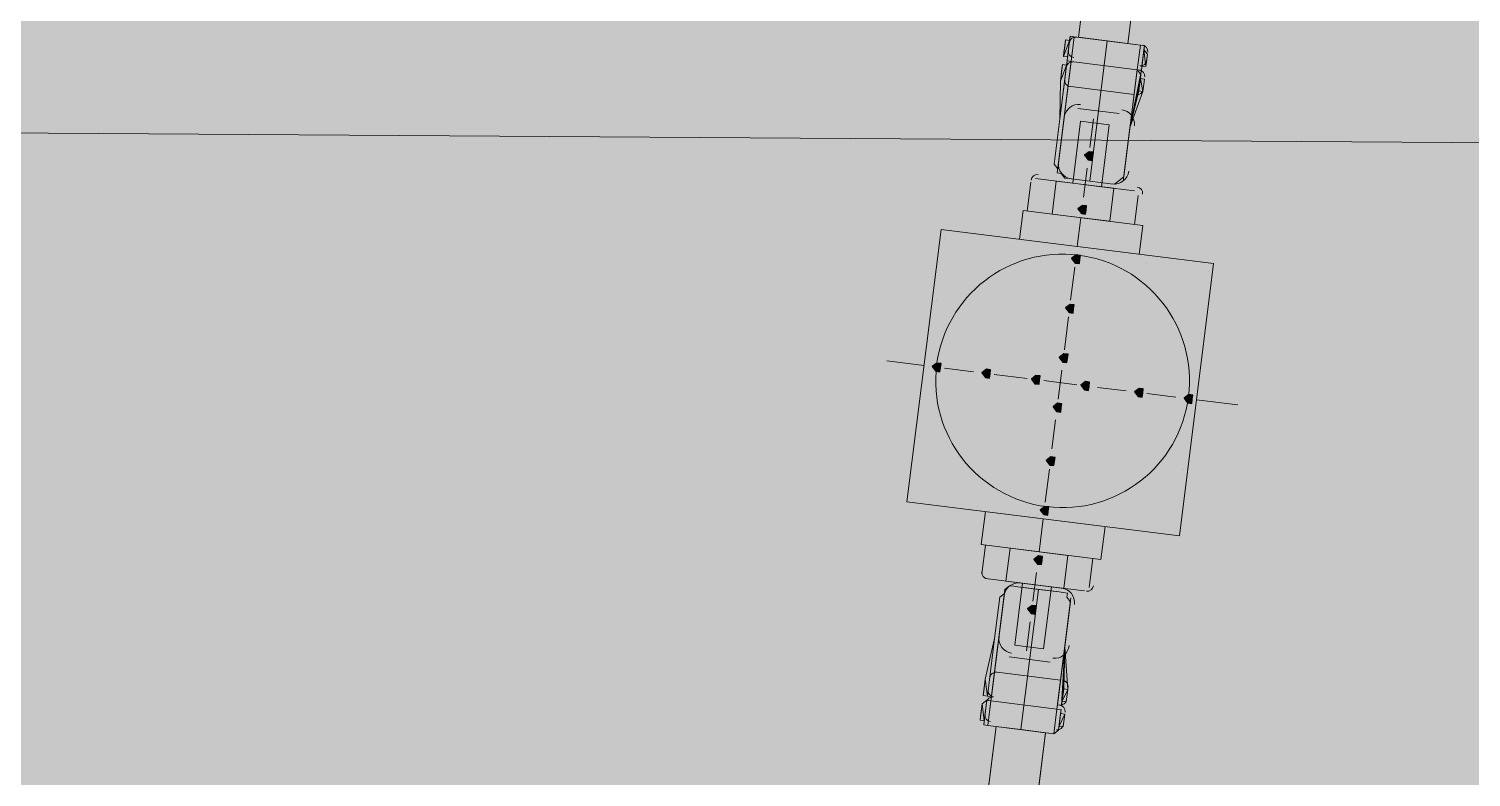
# Model space of a CAD drawing. Header units: metres. Extents: x -4 to 509425, y 7549 to 4732445.
# Drawn here: x 476042.056 to 476044.991, y 4719730.053 to 4719731.577 of the extents above; entities that cross this region are included whole.
import ezdxf

# ---------------------------------------------------------------- set-up
doc = ezdxf.new("R2010")
doc.units = ezdxf.units.M
doc.header["$LTSCALE"] = 0.01
doc.header["$MEASUREMENT"] = 0
doc.layers.get('0').update_dxf_attribs({"lineweight": 0})
doc.layers.add('_SUBESTACIÓN', color=1, linetype='Continuous')
doc.layers.add('SUBESTACION LA VID', color=253, linetype='Continuous')

# ---------------------------------------------------------------- blocks, each defined once
blk = doc.blocks.new('A$Cfff6051d')
at = {"layer": 'SUBESTACION LA VID', "transparency": 33554687}
h = blk.add_hatch(color=256, dxfattribs=at)
h.dxf.hatch_style = 2
h.paths.add_polyline_path([(476044.2209, 4719731.3171), (476044.222, 4719731.3255), (476044.2136, 4719731.3265), (476044.2041, 4719731.3192), (476044.2115, 4719731.3097), (476044.2199, 4719731.3087)])
h = blk.add_hatch(color=256, dxfattribs=at)
h.dxf.hatch_style = 2
h.paths.add_polyline_path([(476044.2072, 4719731.2079), (476044.2083, 4719731.2163), (476044.1999, 4719731.2173), (476044.1904, 4719731.21), (476044.1978, 4719731.2005), (476044.2062, 4719731.1995)])
h = blk.add_hatch(color=256, dxfattribs=at)
h.dxf.hatch_style = 2
h.paths.add_polyline_path([(476044.1946, 4719731.1071), (476044.1956, 4719731.1155), (476044.1872, 4719731.1165), (476044.1778, 4719731.1092), (476044.1851, 4719731.0997), (476044.1935, 4719731.0987)])
h = blk.add_hatch(color=256, dxfattribs=at)
h.dxf.hatch_style = 2
h.paths.add_polyline_path([(476044.1819, 4719731.0063), (476044.183, 4719731.0147), (476044.1746, 4719731.0157), (476044.1651, 4719731.0084), (476044.1725, 4719730.9989), (476044.1809, 4719730.9979)])
h = blk.add_hatch(color=256, dxfattribs=at)
h.dxf.hatch_style = 2
h.paths.add_polyline_path([(476043.911, 4719730.8867), (476043.912, 4719730.8951), (476043.9036, 4719730.8961), (476043.8942, 4719730.8888), (476043.9015, 4719730.8793), (476043.9099, 4719730.8783)])
h = blk.add_hatch(color=256, dxfattribs=at)
h.dxf.hatch_style = 2
h.paths.add_polyline_path([(476044.1693, 4719730.9055), (476044.1704, 4719730.9139), (476044.162, 4719730.9149), (476044.1525, 4719730.9076), (476044.1598, 4719730.8981), (476044.1682, 4719730.8971)])
h = blk.add_hatch(color=256, dxfattribs=at)
h.dxf.hatch_style = 2
h.paths.add_polyline_path([(476044.0118, 4719730.874), (476044.0128, 4719730.8824), (476044.0044, 4719730.8835), (476043.995, 4719730.8761), (476044.0023, 4719730.8667), (476044.0107, 4719730.8656)])
h = blk.add_hatch(color=256, dxfattribs=at)
h.dxf.hatch_style = 2
h.paths.add_polyline_path([(476044.1126, 4719730.8614), (476044.1136, 4719730.8698), (476044.1052, 4719730.8708), (476044.0958, 4719730.8635), (476044.1031, 4719730.854), (476044.1115, 4719730.853)])
h = blk.add_hatch(color=256, dxfattribs=at)
h.dxf.hatch_style = 2
h.paths.add_polyline_path([(476044.2134, 4719730.8488), (476044.2144, 4719730.8572), (476044.206, 4719730.8582), (476044.1966, 4719730.8509), (476044.2039, 4719730.8414), (476044.2123, 4719730.8404)])
h = blk.add_hatch(color=256, dxfattribs=at)
h.dxf.hatch_style = 2
h.paths.add_polyline_path([(476044.3226, 4719730.8351), (476044.3236, 4719730.8435), (476044.3152, 4719730.8445), (476044.3058, 4719730.8372), (476044.3131, 4719730.8277), (476044.3215, 4719730.8267)])
h = blk.add_hatch(color=256, dxfattribs=at)
h.dxf.hatch_style = 2
h.paths.add_polyline_path([(476044.4234, 4719730.8224), (476044.4244, 4719730.8308), (476044.416, 4719730.8319), (476044.4066, 4719730.8245), (476044.4139, 4719730.8151), (476044.4223, 4719730.814)])
h = blk.add_hatch(color=256, dxfattribs=at)
h.dxf.hatch_style = 2
h.paths.add_polyline_path([(476044.1567, 4719730.8047), (476044.1577, 4719730.8131), (476044.1493, 4719730.8141), (476044.1399, 4719730.8068), (476044.1472, 4719730.7973), (476044.1556, 4719730.7963)])
h = blk.add_hatch(color=256, dxfattribs=at)
h.dxf.hatch_style = 2
h.paths.add_polyline_path([(476044.143, 4719730.6955), (476044.144, 4719730.7039), (476044.1356, 4719730.7049), (476044.1262, 4719730.6976), (476044.1335, 4719730.6881), (476044.1419, 4719730.6871)])
h = blk.add_hatch(color=256, dxfattribs=at)
h.dxf.hatch_style = 2
h.paths.add_polyline_path([(476044.1303, 4719730.5947), (476044.1314, 4719730.6031), (476044.123, 4719730.6041), (476044.1135, 4719730.5968), (476044.1209, 4719730.5873), (476044.1293, 4719730.5863)])
h = blk.add_hatch(color=256, dxfattribs=at)
h.dxf.hatch_style = 2
h.paths.add_polyline_path([(476044.1177, 4719730.4939), (476044.1187, 4719730.5023), (476044.1103, 4719730.5033), (476044.1009, 4719730.496), (476044.1082, 4719730.4865), (476044.1166, 4719730.4855)])
h = blk.add_hatch(color=256, dxfattribs=at)
h.dxf.hatch_style = 2
h.paths.add_polyline_path([(476044.1051, 4719730.3931), (476044.1061, 4719730.4015), (476044.0977, 4719730.4025), (476044.0883, 4719730.3952), (476044.0956, 4719730.3857), (476044.104, 4719730.3847)])
at = {"layer": 'SUBESTACION LA VID', "lineweight": 15}
for p, q in [((476044.1916, 4719731.5597), (476044.8624, 4719736.9107)), ((476044.2924, 4719731.547), (476044.9632, 4719736.898)), ((476044.1622, 4719731.5292), (476044.1643, 4719731.546)), ((476044.1832, 4719731.5607), (476044.3176, 4719731.5439)), ((476044.1769, 4719731.5103), (476044.3113, 4719731.4935)), ((476044.3113, 4719731.4935), (476044.1769, 4719731.5103)), ((476044.3323, 4719731.525), (476044.3302, 4719731.5082)), ((476044.1548, 4719731.4704), (476044.158, 4719731.4956)), ((476044.1537, 4719731.3938), (476044.1548, 4719731.4704)), ((476044.305, 4719731.4431), (476044.1705, 4719731.4599)), ((476044.2965, 4719731.3759), (476044.3228, 4719731.4494)), ((476044.326, 4719731.4746), (476044.3228, 4719731.4494)), ((476044.1421, 4719731.3014), (476044.1537, 4719731.3938)), ((476044.1905, 4719731.4148), (476044.2745, 4719731.4042)), ((476044.222, 4719731.3937), (476044.2146, 4719731.3349)), ((476044.2965, 4719731.3759), (476044.2849, 4719731.2835)), ((476044.1043, 4719731.272), (476044.1799, 4719731.2625)), ((476044.2566, 4719731.2614), (476044.1726, 4719731.272)), ((476044.2093, 4719731.2929), (476044.202, 4719731.2341)), ((476044.0875, 4719731.2058), (476044.0949, 4719731.2646)), ((476044.1799, 4719731.2625), (476044.2387, 4719731.2551)), ((476044.2387, 4719731.2551), (476044.3059, 4719731.2467)), ((476044.3059, 4719731.1784), (476044.3133, 4719731.2372)), ((476044.0717, 4719731.1481), (476044.0791, 4719731.2069)), ((476044.0791, 4719731.2069), (476044.3227, 4719731.1763)), ((476044.1967, 4719731.1921), (476044.1893, 4719731.1333)), ((476044.3153, 4719731.1175), (476044.3227, 4719731.1763)), ((476043.9184, 4719731.1502), (476043.9184, 4719731.1502)), ((476044.0528, 4719731.1334), (476044.0528, 4719731.1334)), ((476044.1872, 4719731.1165), (476044.1872, 4719731.1165)), ((476044.33, 4719731.0986), (476044.33, 4719731.0986)), ((476044.1841, 4719731.0913), (476044.1756, 4719731.0241)), ((476044.456, 4719731.0828), (476044.456, 4719731.0828)), ((476043.9026, 4719731.0242), (476043.9026, 4719731.0242)), ((476044.1714, 4719730.9905), (476044.163, 4719730.9233)), ((476044.4402, 4719730.9568), (476044.4402, 4719730.9568)), ((476043.8774, 4719730.8909), (476043.8018, 4719730.9004)), ((476043.8858, 4719730.8898), (476043.8858, 4719730.8898)), ((476043.9782, 4719730.8782), (476043.9194, 4719730.8856)), ((476044.0874, 4719730.8645), (476044.0202, 4719730.873)), ((476044.1882, 4719730.8519), (476044.121, 4719730.8603)), ((476044.1577, 4719730.8813), (476044.1504, 4719730.8225)), ((476044.289, 4719730.8393), (476044.2302, 4719730.8466)), ((476044.3898, 4719730.8266), (476044.331, 4719730.834)), ((476044.4234, 4719730.8224), (476044.4234, 4719730.8224)), ((476044.5158, 4719730.8108), (476044.4318, 4719730.8214)), ((476044.1451, 4719730.7805), (476044.1377, 4719730.7217)), ((476043.8679, 4719730.747), (476043.8679, 4719730.747)), ((476044.1325, 4719730.6797), (476044.124, 4719730.6125)), ((476044.4055, 4719730.6796), (476044.4055, 4719730.6796)), ((476043.8521, 4719730.621), (476043.8521, 4719730.621)), ((476043.9865, 4719730.6042), (476043.9865, 4719730.6042)), ((476044.0022, 4719730.5937), (476043.9938, 4719730.5265)), ((476044.1198, 4719730.5789), (476044.1114, 4719730.5117)), ((476044.1209, 4719730.5873), (476044.1209, 4719730.5873)), ((476044.2637, 4719730.5694), (476044.2637, 4719730.5694)), ((476044.2458, 4719730.5631), (476044.2374, 4719730.4959)), ((476044.3897, 4719730.5536), (476044.3897, 4719730.5536)), ((476043.9938, 4719730.5265), (476044.2374, 4719730.4959)), ((476044.0022, 4719730.5254), (476043.9948, 4719730.4666)), ((476044.2206, 4719730.498), (476044.2132, 4719730.4392)), ((476044.0022, 4719730.4571), (476044.0778, 4719730.4477)), ((476044.1061, 4719730.4697), (476044.0988, 4719730.4109)), ((476044.1523, 4719730.4298), (476044.0683, 4719730.4403)), ((476044.0778, 4719730.4477), (476044.1366, 4719730.4403)), ((476044.1366, 4719730.4403), (476044.2038, 4719730.4319)), ((476044.0316, 4719730.4193), (476044.021, 4719730.3353)), ((476044.1638, 4719730.3174), (476044.1744, 4719730.4014)), ((476044.0935, 4719730.3689), (476044.0861, 4719730.3101)), ((476044.021, 4719730.3353), (476044.0021, 4719730.2524)), ((476044.1638, 4719730.3174), (476044.1701, 4719730.2313)), ((476044.0504, 4719730.2975), (476044.1344, 4719730.287)), ((476044.0021, 4719730.2524), (476043.9989, 4719730.2272)), ((476044.1554, 4719730.2502), (476044.021, 4719730.2671)), ((476044.1669, 4719730.2061), (476044.1701, 4719730.2313)), ((476043.9958, 4719730.202), (476043.9926, 4719730.1768)), ((476044.0136, 4719730.2083), (476044.148, 4719730.1914)), ((476044.148, 4719730.1914), (476044.0136, 4719730.2083)), ((476043.843, 4719728.7109), (476044.0241, 4719730.1558)), ((476044.0073, 4719730.1579), (476044.1417, 4719730.141)), ((476044.1606, 4719730.1557), (476044.1638, 4719730.1809)), ((476043.9438, 4719728.6983), (476044.1249, 4719730.1431))]:
    blk.add_line(p, q, dxfattribs=at)
at = {"layer": 'SUBESTACION LA VID', "lineweight": 0}
for p, q in [((476044.1611, 4719731.5208), (476044.1643, 4719731.546)), ((476044.1685, 4719731.5114), (476044.1748, 4719731.5618)), ((476044.1916, 4719731.5597), (476044.2924, 4719731.547)), ((476044.3207, 4719731.5008), (476044.3249, 4719731.5344)), ((476044.1548, 4719731.4704), (476044.159, 4719731.504)), ((476044.1548, 4719731.4704), (476044.1674, 4719731.503)), ((476044.1548, 4719731.4704), (476044.1674, 4719731.503)), ((476044.1548, 4719731.4704), (476044.1674, 4719731.503)), ((476044.1548, 4719731.4704), (476044.158, 4719731.4956)), ((476044.2965, 4719731.3759), (476044.3186, 4719731.484)), ((476044.2965, 4719731.3759), (476044.3186, 4719731.484)), ((476044.2965, 4719731.3759), (476044.3186, 4719731.484)), ((476044.2965, 4719731.3759), (476044.3186, 4719731.484)), ((476044.041, 4719730.4267), (476044.0147, 4719730.2167)), ((476044.1754, 4719730.4098), (476044.1491, 4719730.1998)), ((476044.1754, 4719730.4098), (476044.1491, 4719730.1998)), ((476044.1638, 4719730.3174), (476044.1575, 4719730.1988)), ((476044.1638, 4719730.3174), (476044.1575, 4719730.1988)), ((476044.1638, 4719730.3174), (476044.1575, 4719730.1988)), ((476044.1638, 4719730.3174), (476044.1575, 4719730.1988)), ((476044.1638, 4719730.3174), (476044.1575, 4719730.1988)), ((476044.0021, 4719730.2524), (476043.9979, 4719730.2188)), ((476044.0021, 4719730.2524), (476043.9989, 4719730.2272)), ((476044.0021, 4719730.2524), (476044.0063, 4719730.2177)), ((476044.0021, 4719730.2524), (476044.0063, 4719730.2177)), ((476044.0021, 4719730.2524), (476044.0063, 4719730.2177)), ((476043.9958, 4719730.202), (476043.9926, 4719730.1768)), ((476044.0052, 4719730.2093), (476043.9989, 4719730.1589)), ((476044.0052, 4719730.2093), (476043.9989, 4719730.1589)), ((476044.0136, 4719730.2083), (476044.0073, 4719730.1579)), ((476044.148, 4719730.1914), (476044.1417, 4719730.141)), ((476044.148, 4719730.1914), (476044.1417, 4719730.141)), ((476044.1564, 4719730.1904), (476044.1512, 4719730.1484)), ((476044.1554, 4719730.182), (476044.1522, 4719730.1568))]:
    blk.add_line(p, q, dxfattribs=at)
at = {"layer": 'SUBESTACION LA VID', "lineweight": 15}
for points in [[(476044.1916, 4719731.5597), (476044.2924, 4719731.547), (476044.9632, 4719736.898), (476044.8624, 4719736.9107), (476044.1916, 4719731.5597)], [(476044.1421, 4719731.3014), (476044.1495, 4719731.2919), (476044.1484, 4719731.2835), (476044.1568, 4719731.2825), (476044.1642, 4719731.273), (476044.1726, 4719731.272), (476044.2146, 4719731.2667), (476044.2504, 4719731.5523), (476044.1832, 4719731.5607), (476044.1748, 4719731.5618), (476044.1737, 4719731.5534), (476044.1653, 4719731.5544), (476044.1643, 4719731.546), (476044.1622, 4719731.5292), (476044.1611, 4719731.5208), (476044.1695, 4719731.5198), (476044.1685, 4719731.5114), (476044.1769, 4719731.5103), (476044.1685, 4719731.5114), (476044.1674, 4719731.503), (476044.159, 4719731.504), (476044.158, 4719731.4956), (476044.1548, 4719731.4704), (476044.1537, 4719731.3938), (476044.1421, 4719731.3014)], [(476044.2849, 4719731.2835), (476044.2839, 4719731.2751), (476044.2744, 4719731.2677), (476044.265, 4719731.2604), (476044.2566, 4719731.2614), (476044.2146, 4719731.2667), (476044.2504, 4719731.5523), (476044.3176, 4719731.5439), (476044.326, 4719731.5428), (476044.3249, 4719731.5344), (476044.3323, 4719731.525), (476044.3302, 4719731.5082), (476044.3291, 4719731.4998), (476044.3207, 4719731.5008), (476044.3197, 4719731.4924), (476044.3113, 4719731.4935), (476044.3186, 4719731.484), (476044.3176, 4719731.4756), (476044.326, 4719731.4746), (476044.3228, 4719731.4494), (476044.3144, 4719731.4504), (476044.2965, 4719731.3759), (476044.2849, 4719731.2835)], [(476044.1799, 4719731.2625), (476044.1957, 4719731.3885), (476044.2545, 4719731.3811), (476044.2387, 4719731.2551)], [(476044.1463, 4719731.2667), (476044.1379, 4719731.1995), (476044.2555, 4719731.1848), (476044.2639, 4719731.252), (476044.1463, 4719731.2667)], [(476044.397, 4719730.5442), (476044.4665, 4719731.0986), (476043.9121, 4719731.1681), (476043.8426, 4719730.6137), (476044.397, 4719730.5442)], [(476044.0442, 4719730.4519), (476044.0526, 4719730.5191), (476044.1702, 4719730.5043), (476044.1618, 4719730.4371), (476044.0442, 4719730.4519)], [(476044.0316, 4719730.4193), (476044.041, 4719730.4267), (476044.0421, 4719730.4351), (476044.0515, 4719730.4424), (476044.0599, 4719730.4414), (476044.0683, 4719730.4403), (476044.1103, 4719730.4351), (476044.0745, 4719730.1494), (476044.0073, 4719730.1579), (476043.9989, 4719730.1589), (476044, 4719730.1673), (476043.9916, 4719730.1684), (476043.9926, 4719730.1768), (476043.9958, 4719730.202), (476044.0052, 4719730.2093), (476044.0136, 4719730.2083), (476044.0147, 4719730.2167), (476044.0063, 4719730.2177), (476043.9979, 4719730.2188), (476043.9989, 4719730.2272), (476044.0021, 4719730.2524), (476044.021, 4719730.3353), (476044.0316, 4719730.4193)], [(476044.0778, 4719730.4477), (476044.062, 4719730.3217), (476044.1208, 4719730.3143), (476044.1366, 4719730.4403)], [(476044.1744, 4719730.4014), (476044.1754, 4719730.4098), (476044.1681, 4719730.4193), (476044.1691, 4719730.4277), (476044.1607, 4719730.4287), (476044.1523, 4719730.4298), (476044.1103, 4719730.4351), (476044.0745, 4719730.1494), (476044.1417, 4719730.141), (476044.1512, 4719730.1484), (476044.1522, 4719730.1568), (476044.1606, 4719730.1557), (476044.1638, 4719730.1809), (476044.1554, 4719730.182), (476044.1564, 4719730.1904), (476044.148, 4719730.1914), (476044.1491, 4719730.1998), (476044.1575, 4719730.1988), (476044.1585, 4719730.2072), (476044.1669, 4719730.2061), (476044.1701, 4719730.2313), (476044.1617, 4719730.2324), (476044.1638, 4719730.3174), (476044.1744, 4719730.4014)], [(476043.843, 4719728.7109), (476043.9438, 4719728.6983), (476044.1249, 4719730.1431), (476044.0241, 4719730.1558), (476043.843, 4719728.7109)]]:
    blk.add_lwpolyline(points, dxfattribs=at)
at = {"layer": 'SUBESTACION LA VID', "lineweight": 0}
for points in [[(476044.1832, 4719731.5607), (476044.1484, 4719731.2835), (476044.1769, 4719731.5103)], [(476044.1495, 4719731.2919), (476044.1769, 4719731.5103), (476044.1832, 4719731.5607)], [(476044.1674, 4719731.503), (476044.1537, 4719731.3938), (476044.1685, 4719731.5114), (476044.1748, 4719731.5618)], [(476044.1611, 4719731.5208), (476044.1653, 4719731.5544), (476044.1611, 4719731.5208), (476044.1653, 4719731.5544)], [(476044.1611, 4719731.5208), (476044.1737, 4719731.5534), (476044.1695, 4719731.5198)], [(476044.1622, 4719731.5292), (476044.1643, 4719731.546), (476044.1611, 4719731.5208)], [(476044.1685, 4719731.5114), (476044.1748, 4719731.5618), (476044.1685, 4719731.5114), (476044.1748, 4719731.5618)], [(476044.1695, 4719731.5198), (476044.1737, 4719731.5534), (476044.1685, 4719731.5114)], [(476044.1685, 4719731.5114), (476044.1737, 4719731.5534), (476044.1685, 4719731.5114)], [(476044.1769, 4719731.5103), (476044.1832, 4719731.5607), (476044.1769, 4719731.5103)], [(476044.2828, 4719731.2667), (476044.3113, 4719731.4935), (476044.3176, 4719731.5439)], [(476044.2839, 4719731.2751), (476044.3113, 4719731.4935), (476044.3176, 4719731.5439)], [(476044.2839, 4719731.2751), (476044.3113, 4719731.4935), (476044.3176, 4719731.5439)], [(476044.326, 4719731.5428), (476044.3197, 4719731.4924), (476044.2965, 4719731.3759)], [(476044.3113, 4719731.4935), (476044.3176, 4719731.5439), (476044.3113, 4719731.4935)], [(476044.3197, 4719731.4924), (476044.326, 4719731.5428), (476044.3197, 4719731.4924)], [(476044.1495, 4719731.2919), (476044.1769, 4719731.5103), (476044.1495, 4719731.2919)], [(476044.3197, 4719731.4924), (476044.3249, 4719731.5344), (476044.3197, 4719731.4924)], [(476044.3197, 4719731.4924), (476044.3249, 4719731.5344), (476044.3207, 4719731.5008)], [(476044.3207, 4719731.5008), (476044.3249, 4719731.5344), (476044.3207, 4719731.5008), (476044.3249, 4719731.5344)], [(476044.3207, 4719731.5008), (476044.3249, 4719731.5344), (476044.3291, 4719731.4998)], [(476044.3291, 4719731.4998), (476044.3323, 4719731.525), (476044.3291, 4719731.4998)], [(476044.1548, 4719731.4704), (476044.158, 4719731.4956), (476044.1548, 4719731.4704)], [(476044.1548, 4719731.4704), (476044.158, 4719731.4956), (476044.1548, 4719731.4704)], [(476044.2839, 4719731.2751), (476044.3113, 4719731.4935), (476044.2839, 4719731.2751), (476044.2965, 4719731.3759)], [(476044.2965, 4719731.3759), (476044.3176, 4719731.4756), (476044.3144, 4719731.4504)], [(476044.3228, 4719731.4494), (476044.3176, 4719731.4756), (476044.3228, 4719731.4494)], [(476044.3228, 4719731.4494), (476044.326, 4719731.4746), (476044.3228, 4719731.4494)], [(476044.0073, 4719730.1579), (476044.0421, 4719730.4351), (476044.0136, 4719730.2083)], [(476044.041, 4719730.4267), (476044.0147, 4719730.2167), (476044.041, 4719730.4267)], [(476044.1765, 4719730.4182), (476044.148, 4719730.1914), (476044.1417, 4719730.141)], [(476044.1754, 4719730.4098), (476044.1491, 4719730.1998), (476044.1754, 4719730.4098), (476044.1638, 4719730.3174)], [(476044.021, 4719730.3353), (476044.0063, 4719730.2177), (476044.021, 4719730.3353)], [(476044.1638, 4719730.3174), (476044.1585, 4719730.2072), (476044.1617, 4719730.2324)], [(476044.0021, 4719730.2524), (476043.9989, 4719730.2272), (476044.0021, 4719730.2524)], [(476044.0021, 4719730.2524), (476043.9989, 4719730.2272), (476044.0021, 4719730.2524)], [(476044.1701, 4719730.2313), (476044.1585, 4719730.2072), (476044.1701, 4719730.2313)], [(476044.1701, 4719730.2313), (476044.1669, 4719730.2061), (476044.1701, 4719730.2313)], [(476043.9926, 4719730.1768), (476043.9958, 4719730.202), (476043.9916, 4719730.1684), (476043.9958, 4719730.202)], [(476043.9958, 4719730.202), (476043.9926, 4719730.1768), (476043.9958, 4719730.202)], [(476043.9958, 4719730.202), (476044, 4719730.1673), (476044.0052, 4719730.2093)], [(476044.0052, 4719730.2093), (476044, 4719730.1673), (476044.0052, 4719730.2093)], [(476044.0052, 4719730.2093), (476044, 4719730.1673), (476044.0052, 4719730.2093)], [(476044.0052, 4719730.2093), (476044, 4719730.1673), (476044.0052, 4719730.2093), (476044, 4719730.1673)], [(476044.0136, 4719730.2083), (476044.0073, 4719730.1579), (476044.0136, 4719730.2083)], [(476044.148, 4719730.1914), (476044.1417, 4719730.141), (476044.148, 4719730.1914)], [(476044.1564, 4719730.1904), (476044.1512, 4719730.1484), (476044.1564, 4719730.1904)], [(476044.1564, 4719730.1904), (476044.1512, 4719730.1484), (476044.1564, 4719730.1904)], [(476044.1564, 4719730.1904), (476044.1512, 4719730.1484), (476044.1564, 4719730.1904)], [(476044.1564, 4719730.1904), (476044.1512, 4719730.1484), (476044.1554, 4719730.182), (476044.1512, 4719730.1484)], [(476044.1554, 4719730.182), (476044.1522, 4719730.1568), (476044.1638, 4719730.1809)], [(476044.1638, 4719730.1809), (476044.1606, 4719730.1557), (476044.1638, 4719730.1809)]]:
    blk.add_lwpolyline(points, dxfattribs=at)
at = {"layer": 'SUBESTACION LA VID'}
for points in [[(476044.2209, 4719731.3171), (476044.222, 4719731.3255), (476044.2136, 4719731.3265), (476044.2041, 4719731.3192), (476044.2115, 4719731.3097), (476044.2199, 4719731.3087)], [(476044.2072, 4719731.2079), (476044.2083, 4719731.2163), (476044.1999, 4719731.2173), (476044.1904, 4719731.21), (476044.1978, 4719731.2005), (476044.2062, 4719731.1995)], [(476044.1946, 4719731.1071), (476044.1956, 4719731.1155), (476044.1872, 4719731.1165), (476044.1778, 4719731.1092), (476044.1851, 4719731.0997), (476044.1935, 4719731.0987)], [(476044.1819, 4719731.0063), (476044.183, 4719731.0147), (476044.1746, 4719731.0157), (476044.1651, 4719731.0084), (476044.1725, 4719730.9989), (476044.1809, 4719730.9979)], [(476043.911, 4719730.8867), (476043.912, 4719730.8951), (476043.9036, 4719730.8961), (476043.8942, 4719730.8888), (476043.9015, 4719730.8793), (476043.9099, 4719730.8783)], [(476044.1693, 4719730.9055), (476044.1704, 4719730.9139), (476044.162, 4719730.9149), (476044.1525, 4719730.9076), (476044.1598, 4719730.8981), (476044.1682, 4719730.8971)], [(476044.0118, 4719730.874), (476044.0128, 4719730.8824), (476044.0044, 4719730.8835), (476043.995, 4719730.8761), (476044.0023, 4719730.8667), (476044.0107, 4719730.8656)], [(476044.1126, 4719730.8614), (476044.1136, 4719730.8698), (476044.1052, 4719730.8708), (476044.0958, 4719730.8635), (476044.1031, 4719730.854), (476044.1115, 4719730.853)], [(476044.2134, 4719730.8488), (476044.2144, 4719730.8572), (476044.206, 4719730.8582), (476044.1966, 4719730.8509), (476044.2039, 4719730.8414), (476044.2123, 4719730.8404)], [(476044.3226, 4719730.8351), (476044.3236, 4719730.8435), (476044.3152, 4719730.8445), (476044.3058, 4719730.8372), (476044.3131, 4719730.8277), (476044.3215, 4719730.8267)], [(476044.4234, 4719730.8224), (476044.4244, 4719730.8308), (476044.416, 4719730.8319), (476044.4066, 4719730.8245), (476044.4139, 4719730.8151), (476044.4223, 4719730.814)], [(476044.1567, 4719730.8047), (476044.1577, 4719730.8131), (476044.1493, 4719730.8141), (476044.1399, 4719730.8068), (476044.1472, 4719730.7973), (476044.1556, 4719730.7963)], [(476044.143, 4719730.6955), (476044.144, 4719730.7039), (476044.1356, 4719730.7049), (476044.1262, 4719730.6976), (476044.1335, 4719730.6881), (476044.1419, 4719730.6871)], [(476044.1303, 4719730.5947), (476044.1314, 4719730.6031), (476044.123, 4719730.6041), (476044.1135, 4719730.5968), (476044.1209, 4719730.5873), (476044.1293, 4719730.5863)], [(476044.1177, 4719730.4939), (476044.1187, 4719730.5023), (476044.1103, 4719730.5033), (476044.1009, 4719730.496), (476044.1082, 4719730.4865), (476044.1166, 4719730.4855)], [(476044.1051, 4719730.3931), (476044.1061, 4719730.4015), (476044.0977, 4719730.4025), (476044.0883, 4719730.3952), (476044.0956, 4719730.3857), (476044.104, 4719730.3847)]]:
    blk.add_lwpolyline(points, close=True, dxfattribs=at)
at = {"layer": 'SUBESTACION LA VID', "lineweight": 0}
for points in [[(476044.2209, 4719731.3171), (476044.222, 4719731.3255), (476044.2136, 4719731.3265), (476044.2041, 4719731.3192), (476044.2115, 4719731.3097), (476044.2199, 4719731.3087)], [(476044.2072, 4719731.2079), (476044.2083, 4719731.2163), (476044.1999, 4719731.2173), (476044.1904, 4719731.21), (476044.1978, 4719731.2005), (476044.2062, 4719731.1995)], [(476044.1946, 4719731.1071), (476044.1956, 4719731.1155), (476044.1872, 4719731.1165), (476044.1778, 4719731.1092), (476044.1851, 4719731.0997), (476044.1935, 4719731.0987)], [(476044.1819, 4719731.0063), (476044.183, 4719731.0147), (476044.1746, 4719731.0157), (476044.1651, 4719731.0084), (476044.1725, 4719730.9989), (476044.1809, 4719730.9979)], [(476043.911, 4719730.8867), (476043.912, 4719730.8951), (476043.9036, 4719730.8961), (476043.8942, 4719730.8888), (476043.9015, 4719730.8793), (476043.9099, 4719730.8783)], [(476044.1693, 4719730.9055), (476044.1704, 4719730.9139), (476044.162, 4719730.9149), (476044.1525, 4719730.9076), (476044.1598, 4719730.8981), (476044.1682, 4719730.8971)], [(476044.0118, 4719730.874), (476044.0128, 4719730.8824), (476044.0044, 4719730.8835), (476043.995, 4719730.8761), (476044.0023, 4719730.8667), (476044.0107, 4719730.8656)], [(476044.1126, 4719730.8614), (476044.1136, 4719730.8698), (476044.1052, 4719730.8708), (476044.0958, 4719730.8635), (476044.1031, 4719730.854), (476044.1115, 4719730.853)], [(476044.2134, 4719730.8488), (476044.2144, 4719730.8572), (476044.206, 4719730.8582), (476044.1966, 4719730.8509), (476044.2039, 4719730.8414), (476044.2123, 4719730.8404)], [(476044.3226, 4719730.8351), (476044.3236, 4719730.8435), (476044.3152, 4719730.8445), (476044.3058, 4719730.8372), (476044.3131, 4719730.8277), (476044.3215, 4719730.8267)], [(476044.4234, 4719730.8224), (476044.4244, 4719730.8308), (476044.416, 4719730.8319), (476044.4066, 4719730.8245), (476044.4139, 4719730.8151), (476044.4223, 4719730.814)], [(476044.1567, 4719730.8047), (476044.1577, 4719730.8131), (476044.1493, 4719730.8141), (476044.1399, 4719730.8068), (476044.1472, 4719730.7973), (476044.1556, 4719730.7963)], [(476044.143, 4719730.6955), (476044.144, 4719730.7039), (476044.1356, 4719730.7049), (476044.1262, 4719730.6976), (476044.1335, 4719730.6881), (476044.1419, 4719730.6871)], [(476044.1303, 4719730.5947), (476044.1314, 4719730.6031), (476044.123, 4719730.6041), (476044.1135, 4719730.5968), (476044.1209, 4719730.5873), (476044.1293, 4719730.5863)], [(476044.1177, 4719730.4939), (476044.1187, 4719730.5023), (476044.1103, 4719730.5033), (476044.1009, 4719730.496), (476044.1082, 4719730.4865), (476044.1166, 4719730.4855)], [(476044.1051, 4719730.3931), (476044.1061, 4719730.4015), (476044.0977, 4719730.4025), (476044.0883, 4719730.3952), (476044.0956, 4719730.3857), (476044.104, 4719730.3847)]]:
    blk.add_lwpolyline(points, close=True, dxfattribs=at)
at = {"layer": 'SUBESTACION LA VID', "lineweight": 15}
for points in [[(476044.1874, 4719731.5602), (476044.1804, 4719731.5611), (476044.1741, 4719731.5561), (476044.1732, 4719731.5492)], [(476044.3328, 4719731.5292), (476044.3337, 4719731.5361), (476044.3288, 4719731.5425), (476044.3218, 4719731.5433)], [(476044.1811, 4719731.5098), (476044.1741, 4719731.5107), (476044.1678, 4719731.5057), (476044.1669, 4719731.4988)], [(476044.1711, 4719731.5324), (476044.1702, 4719731.5254), (476044.1752, 4719731.5191), (476044.1821, 4719731.5182)], [(476044.3165, 4719731.5013), (476044.3235, 4719731.5005), (476044.3298, 4719731.5054), (476044.3307, 4719731.5124)], [(476044.3265, 4719731.4788), (476044.3274, 4719731.4857), (476044.3224, 4719731.4921), (476044.3155, 4719731.4929)], [(476044.1637, 4719731.4736), (476044.1629, 4719731.4666), (476044.1678, 4719731.4603), (476044.1748, 4719731.4594)], [(476044.3092, 4719731.4425), (476044.3161, 4719731.4417), (476044.3225, 4719731.4466), (476044.3233, 4719731.4536)], [(476044.1957, 4719731.4226), (476044.1795, 4719731.4247), (476044.1647, 4719731.4132), (476044.1626, 4719731.3969)], [(476044.3055, 4719731.379), (476044.3075, 4719731.3952), (476044.296, 4719731.4101), (476044.2797, 4719731.4121)], [(476044.1511, 4719731.3045), (476044.149, 4719731.2883), (476044.1605, 4719731.2735), (476044.1768, 4719731.2714)], [(476044.1096, 4719731.2799), (476044.1026, 4719731.2807), (476044.0963, 4719731.2758), (476044.0954, 4719731.2688)], [(476044.2608, 4719731.2609), (476044.277, 4719731.2589), (476044.2918, 4719731.2704), (476044.2939, 4719731.2866)], [(476044.3222, 4719731.2404), (476044.3231, 4719731.2474), (476044.3181, 4719731.2537), (476044.3112, 4719731.2546)], [(476043.9953, 4719730.4708), (476043.9945, 4719730.4638), (476043.9994, 4719730.4575), (476044.0064, 4719730.4566)], [(476044.0736, 4719730.4482), (476044.0573, 4719730.4502), (476044.0425, 4719730.4387), (476044.0405, 4719730.4225)], [(476044.1833, 4719730.4046), (476044.1853, 4719730.4208), (476044.1738, 4719730.4356), (476044.1576, 4719730.4377)], [(476044.208, 4719730.4313), (476044.2149, 4719730.4305), (476044.2213, 4719730.4354), (476044.2222, 4719730.4424)], [(476044.03, 4719730.3385), (476044.0279, 4719730.3222), (476044.0394, 4719730.3074), (476044.0557, 4719730.3054)], [(476044.1397, 4719730.2949), (476044.1559, 4719730.2928), (476044.1707, 4719730.3043), (476044.1728, 4719730.3206)], [(476044.0252, 4719730.2665), (476044.0182, 4719730.2674), (476044.0119, 4719730.2625), (476044.011, 4719730.2555)], [(476044.1706, 4719730.2355), (476044.1715, 4719730.2425), (476044.1666, 4719730.2488), (476044.1596, 4719730.2497)], [(476044.0189, 4719730.2161), (476044.0119, 4719730.217), (476044.0056, 4719730.2121), (476044.0047, 4719730.2051)], [(476044.0079, 4719730.2303), (476044.007, 4719730.2234), (476044.0119, 4719730.217), (476044.0189, 4719730.2161)], [(476044.1533, 4719730.1993), (476044.1602, 4719730.1984), (476044.1666, 4719730.2034), (476044.1675, 4719730.2103)], [(476044.1643, 4719730.1851), (476044.1652, 4719730.1921), (476044.1602, 4719730.1984), (476044.1533, 4719730.1993)], [(476044.0015, 4719730.1799), (476044.0007, 4719730.173), (476044.0056, 4719730.1666), (476044.0126, 4719730.1657)], [(476044.147, 4719730.1489), (476044.1539, 4719730.148), (476044.1603, 4719730.153), (476044.1611, 4719730.1599)]]:
    blk.add_open_spline(points, degree=3, dxfattribs=at)
blk.add_open_spline([(476044.1272, 4719730.6036), (476044.2687, 4719730.5859), (476044.3978, 4719730.6862), (476044.4155, 4719730.8277), (476044.4333, 4719730.9692), (476044.3329, 4719731.0983), (476044.1914, 4719731.116), (476044.0499, 4719731.1337), (476043.9208, 4719731.0334), (476043.9031, 4719730.8919), (476043.8854, 4719730.7504), (476043.9857, 4719730.6213), (476044.1272, 4719730.6036)], degree=3, knots=[0, 0, 0, 0, 1, 1, 1, 2, 2, 2, 3, 3, 3, 4, 4, 4, 4], dxfattribs=at)

msp = doc.modelspace()

# ---------------------------------------------------------------- hatches: boundary and pattern name
at = {"layer": '_SUBESTACIÓN', "transparency": 33554559}
h = msp.add_hatch(color=1, dxfattribs=at)
h.dxf.hatch_style = 1
h.paths.add_polyline_path([(475968.6399, 4719805.825), (476089.9386, 4719790.615), (476078.1686, 4719696.74), (475956.8686, 4719711.9502)])

# ---------------------------------------------------------------- linework, layer by layer
at = {"color": 5}
msp.add_lwpolyline([(490840.2656, 4717243.1462), (484895.5041, 4717739.2368), (483607.6371, 4717664.0004), (483465.0415, 4717952.1854), (479025.126, 4718116.267), (478713.7718, 4718728.8145), (478509.3234, 4719542.0639), (477889.6007, 4719719.2698), (475567.4979, 4719734.4711), (475570.1163, 4720134.4625), (477885.1416, 4720119.3075), (481205.4456, 4721268.3214)], dxfattribs=at)

# ---------------------------------------------------------------- block references
at = {"linetype": 'Continuous'}
msp.add_blockref('A$Cfff6051d', (0, 0), dxfattribs=at)

doc.saveas('drawing.dxf')
